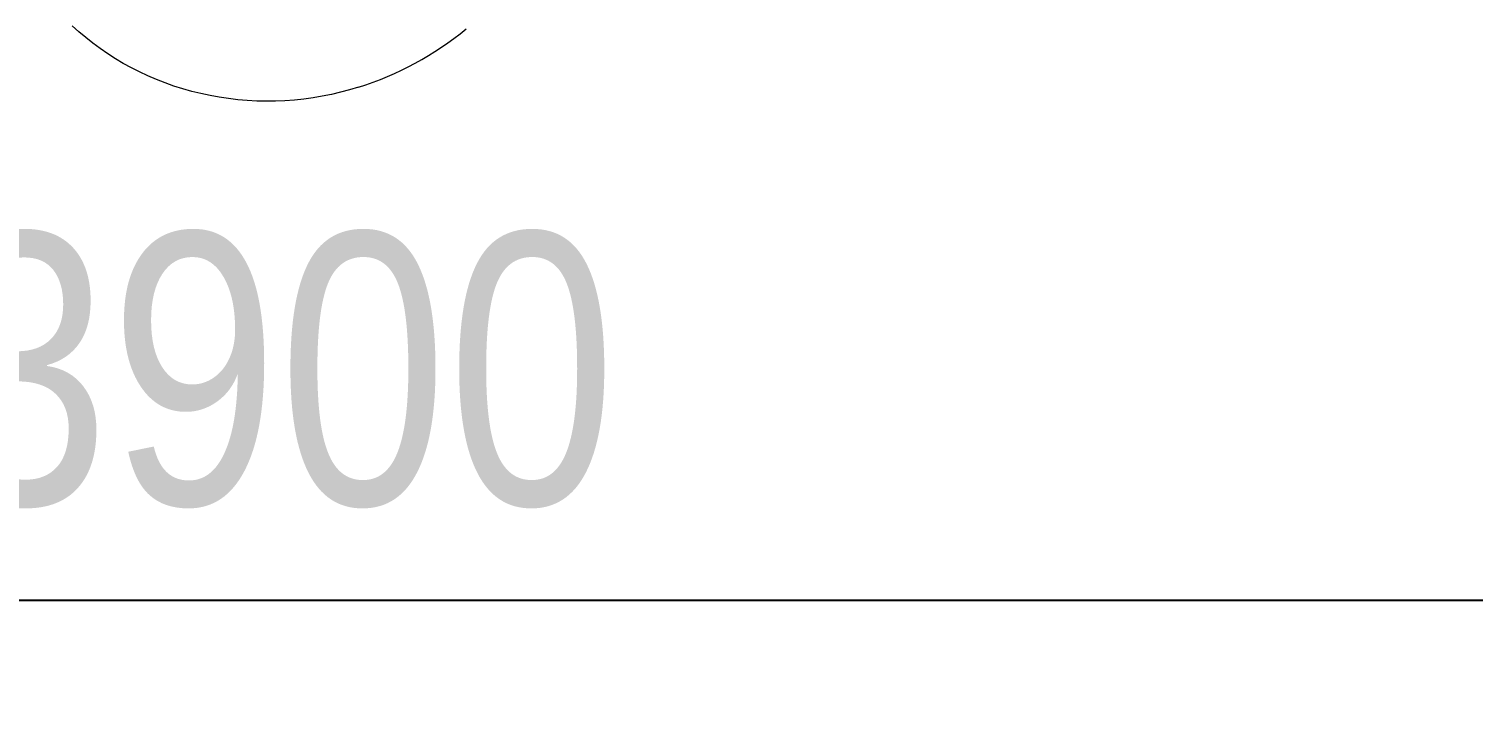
# Model space of a CAD drawing. Header units: millimetres. Extents: x -3852 to 3754, y -3689 to 3034.
# Drawn here: x -119 to 1476, y -2472 to -1707 of the extents above; entities that cross this region are included whole.
import ezdxf

# ---------------------------------------------------------------- set-up
doc = ezdxf.new("R2010")
doc.units = ezdxf.units.MM
for name, color, linetype in [('DIKOM_ОБЪЕКТ', 7, 'Continuous'), ('DIKOM_РАЗМЕР_ЗОНА', 7, 'Continuous'), ('DIKOM_РАЗМЕР_ОБЪЕКТА', 7, 'Continuous')]:
    doc.layers.add(name, color=color, linetype=linetype)
doc.styles.add('style1', font='arial.ttf', dxfattribs={"width": 0.8})
doc.dimstyles.new('1-50', dxfattribs={"dimtxt": 300, "dimasz": 200, "dimexe": 100, "dimexo": 0, "dimgap": 100, "dimtad": 1, "dimtxsty": 'style1', "dimcen": 200, "dimclrd": 7, "dimclre": 7, "dimclrt": 7, "dimadec": 1, "dimazin": 2, "dimtfac": 1, "dimtmove": 0, "dimatfit": 2, "dimfxl": 0, "dimlwd": 25, "dimlwe": 18, "dimarcsym": 0})

# ---------------------------------------------------------------- blocks, each defined once
blk = doc.blocks.new('*D0')
at = {"layer": 'Defpoints', "color": 0, "transparency": 16777216}
for p in [(-1645.6, 756.6), (2216.6, 747.4), (2216.6, -2337.9)]:
    blk.add_point(p, dxfattribs=at)
at = {"layer": 'DIKOM_РАЗМЕР_ОБЪЕКТА', "color": 7, "lineweight": 18, "transparency": 16777216}
for p, q in [((-1645.6, 756.6), (-1645.6, -2437.9)), ((2216.6, 747.4), (2216.6, -2437.9))]:
    blk.add_line(p, q, dxfattribs=at)
at = {"layer": 'DIKOM_РАЗМЕР_ОБЪЕКТА', "color": 7, "lineweight": 25, "transparency": 16777216}
blk.add_line((-1445.6, -2337.9), (2016.6, -2337.9), dxfattribs=at)
at = {"layer": 'DIKOM_РАЗМЕР_ОБЪЕКТА', "color": 7, "transparency": 16777216}
for points in [[(-1445.6, -2304.6), (-1445.6, -2371.2), (-1645.6, -2337.9)], [(2016.6, -2304.6), (2016.6, -2371.2), (2216.6, -2337.9)]]:
    blk.add_solid(points, dxfattribs=at)
at = {"layer": 'DIKOM_РАЗМЕР_ОБЪЕКТА', "color": 7, "transparency": 16777216, "insert": (156.9, -2084.6), "char_height": 300, "attachment_point": 5, "style": 'style1'}
blk.add_mtext('3900', dxfattribs=at)
blk = doc.blocks.new('*D2')
at = {"layer": 'Defpoints', "color": 0, "transparency": 16777216}
for p in [(3754.4, 468), (-3145.6, -2016.1), (3754.4, -3589.2)]:
    blk.add_point(p, dxfattribs=at)
at = {"layer": 'DIKOM_РАЗМЕР_ЗОНА', "color": 7, "lineweight": 18, "transparency": 16777216}
for p, q in [((3754.4, 468), (3754.4, -3689.2)), ((-3145.6, -2016.1), (-3145.6, -3689.2))]:
    blk.add_line(p, q, dxfattribs=at)
at = {"layer": 'DIKOM_РАЗМЕР_ЗОНА', "color": 7, "lineweight": 25, "transparency": 16777216}
blk.add_line((-2945.6, -3589.2), (3554.4, -3589.2), dxfattribs=at)
at = {"layer": 'DIKOM_РАЗМЕР_ЗОНА', "color": 7, "transparency": 16777216}
for points in [[(-2945.6, -3555.9), (-2945.6, -3622.5), (-3145.6, -3589.2)], [(3554.4, -3555.9), (3554.4, -3622.5), (3754.4, -3589.2)]]:
    blk.add_solid(points, dxfattribs=at)
at = {"layer": 'DIKOM_РАЗМЕР_ЗОНА', "color": 7, "transparency": 16777216, "insert": (461.9, -3336), "char_height": 300, "attachment_point": 5, "style": 'style1'}
blk.add_mtext('6900', dxfattribs=at)

msp = doc.modelspace()

# ---------------------------------------------------------------- linework, layer by layer
at = {"layer": 'DIKOM_ОБЪЕКТ', "color": 7, "linetype": 'Continuous', "lineweight": 15, "flags": 128}
msp.add_lwpolyline([(245.314, -1771.463), (235.446, -1774.453), (225.469, -1777.132), (215.396, -1779.495), (205.238, -1781.541), (195.008, -1783.266), (184.718, -1784.668), (174.381, -1785.746), (164.009, -1786.499), (153.614, -1786.925), (143.209, -1787.025), (132.806, -1786.797), (122.419, -1786.243), (112.059, -1785.362), (101.739, -1784.156), (91.471, -1782.627), (81.268, -1780.776), (71.142, -1778.606), (61.105, -1776.118), (51.169, -1773.317), (41.346, -1770.205), (31.649, -1766.786), (22.088, -1763.064), (12.675, -1759.045), (3.422, -1754.732), (-5.66, -1750.13), (-14.561, -1745.246), (-23.27, -1740.086), (-31.776, -1734.654), (-40.069, -1728.959), (-48.139, -1723.006), (-55.977, -1716.803), (-63.572, -1710.358), (-70.916, -1703.678)], dxfattribs=at)
at = {"layer": 'DIKOM_ОБЪЕКТ', "color": 7, "linetype": 'Continuous', "lineweight": 15}
msp.add_arc((136.853, -1429.247), 358.992, 287.585386, 309.270895, dxfattribs=at)

# ---------------------------------------------------------------- dimensions: what is measured, and where the dimension line sits
at = {"layer": 'DIKOM_РАЗМЕР_ЗОНА'}
dim = msp.add_linear_dim(base=(3754.427, -3589.192), p1=(-3145.573, -2016.117), p2=(3754.427, 468.045), dimstyle='1-50', dxfattribs=at)
dim.commit()
dim.dimension.update_dxf_attribs({"geometry": '*D2', "text_midpoint": (461.883, -3589.192), "dimtype": 160})
at = {"layer": 'DIKOM_РАЗМЕР_ОБЪЕКТА'}
dim = msp.add_linear_dim(base=(2216.649, -2337.904), p1=(-1645.573, 756.639), p2=(2216.649, 747.383), text='3900', dimstyle='1-50', dxfattribs=at)
dim.commit()
dim.dimension.update_dxf_attribs({"geometry": '*D0', "text_midpoint": (156.888, -2337.904), "dimtype": 160})

doc.saveas('drawing.dxf')
